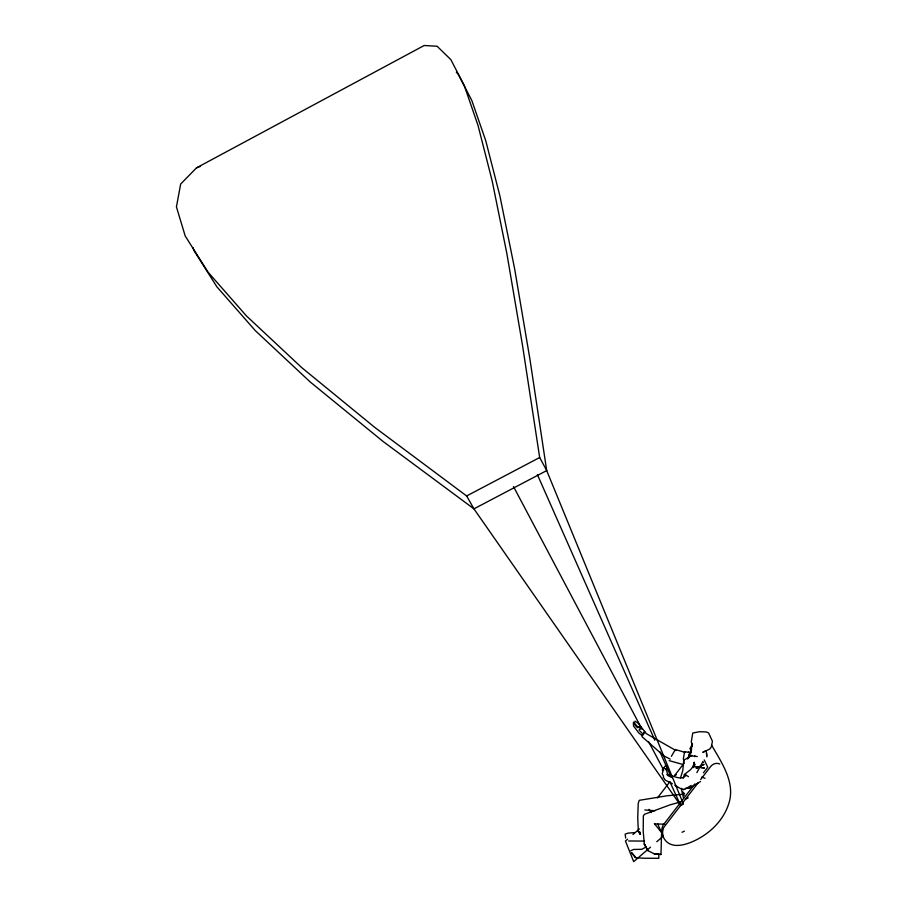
<?xml version="1.0" encoding="UTF-8"?>
<svg xmlns="http://www.w3.org/2000/svg" width="907" height="907" viewBox="0 0 907 907"><rect width="100%" height="100%" fill="white"/><g stroke="black" fill="none" stroke-linecap="round" stroke-linejoin="round"><path stroke-width="1.36" d="M680.579 801.958L670.16 804.815L644.514 814.282L643.346 815.903L643.199 831.107L644.31 843.918L647.836 850.619L654.196 853.782L660.988 854.507L661.52 834.429M690.51 753.638L692.154 744.318L691.281 741.903L692.755 733.026L699.592 731.711L706.202 731.938L708.56 732.901L712.426 741.246L711.371 746.801L709.852 748.989L702.778 752.334L706.236 750.611L706.916 756.869M694.705 756.71L694.864 755.712M691.576 749.012L691.134 751.552L691.338 749.613L689.91 748.808L692.472 743.955L692.018 746.484M693.163 767.651L694.195 762.152L693.027 767.458M665.591 769.703L667.631 767.322L665.421 765.837L662.291 769.794L662.586 770.462L663.777 770.054M688.492 757.424L689.535 753.672L688.22 757.651M663.051 770.939L662.201 773.807L663.493 776.086L663.312 777.787L664.241 778.353C663.901 780.768 670.624 781.959 672.404 783.829M680.545 777.787L682.801 770.576L683.753 760.179L691.905 755.418M683.175 778.331L684.411 774.499L690.646 769.601L693.186 766.302L704.217 768.002L693.186 766.302M693.98 766.608L694.887 764.204L693.9 766.608M634.968 721.133L638.313 723.367L644.605 731.427L644.866 732.04L642.077 734.897L642.882 735.543M671.395 756.336L675.318 749.522L685.125 752.413M696.848 772.605L702.959 761.563L703.299 762.526M643.868 732.584L644.605 731.427M685.216 788.376L689.286 788.228L691.179 785.473L684.66 789.373L682.245 789.43M688.526 758.003L690.749 755.089L687.483 758.989M657.473 797.933L669.797 781.834M682.234 765.576L674.547 775.621L676.35 774.703M694.841 783.965L662.949 825.37A17.789 14.365 -23.8 0 0 662.609 835.438L663.074 836.311L656.77 841.741M703.458 772.775L707.766 767.175L704.183 759.896M698.118 782.82L663.811 827.354A17.823 14.376 -23.8 0 0 662.79 835.041M700.658 779.532L710.782 766.392A6.587 5.374 -25.7 0 1 719.716 763.989M196.502 167.852L180.674 184.03L176.423 206.887L185.209 235.99L208.088 272.225L246.523 315.999L301.804 367.675L374.965 427.56L466.64 495.959L473.942 508.861L680.658 805.484L683.413 804.078L546.706 470.586L539.676 457.513L522.443 344.966L506.832 253.393L492.15 180.799L478.012 125.404L464.248 85.507L450.824 59.601L437.117 46.257L424.17 45.509L196.502 167.852L200.447 166.332M627.587 839.168L625.456 841.016L633.676 861.65L650.478 847.172M632.939 834.542L639.367 828.987M634.571 722.391L633.483 723.14L633.471 725.883L638.8 732.935L641.306 734.908M688.504 776.641L686.157 775.236C680.669 781.539 673.345 774.975 666.838 774.635M689.286 788.228L700.544 781.494M466.64 495.959L539.676 457.513M645.013 847.591L641.714 849.326L633.528 849.451L630.739 850.766M685.465 799.26L688.209 797.82M637.224 727.641L639.934 726.484L641.034 728.264L639.718 727.754L641.181 728.434L638.902 730.09M644.82 809.962L655.013 810.745M683.243 794.237L667.11 795.779L639.208 800.337L638.211 803.534L637.746 817.797L638.324 831.254L640.308 834.247L639.65 831.9L640.308 834.247L638.324 831.254M634.719 832.615L628.018 833.114L625.172 834.168L625.66 838.057M644.48 841.072L628.596 840.982M664.706 824.18L655.035 823.975L654.729 824.554M662.836 768.07L666.26 768.864L667.915 775.61L672.246 777.65M697.268 756.54L690.261 755.724M642.564 733.797L643.959 733.876M654.196 853.782L660.988 854.507M690.068 752.617L684.626 751.608L683.39 758.467L684.093 763.569M688.424 752.028L691.134 752.708M682.948 764.488L669.173 760.633M680.953 788.637L683.742 789.68M701.791 777.038L705.034 778.297M684.411 774.499L686.157 775.236M676.123 750.633L646.328 733.638L644.866 732.04M670.205 759.125L663.924 755.928L642.292 736.915L641.782 735.668M674.797 785.224L679.808 788.194M684.547 793.648L682.608 791.981L684.207 795.348M634.809 856.559L635.75 857.444L631.737 852.614M639.82 730.963L642.088 733.162M456.334 72.277L458.194 74.193L471.821 100.518L485.733 140.63L499.927 196.037L514.552 268.325L529.937 359.217L546.706 470.586L473.942 508.861L383.015 441.414L310.319 382.062L255.264 330.59L216.864 286.782L193.849 250.321L193.021 247.634M631.669 853.158L635.592 857.739L644.367 858.237L658.845 858.294L658.754 854.394M636.499 726.779L633.483 723.14L633.528 722.074L638.392 727.607M654.366 823.556L660.852 831.685M711.507 744.976C721.541 762.583 735.883 782.673 728.661 804.01C723.922 818.59 712.947 830.438 699.785 837.989C689.671 843.839 670.59 851.56 663.471 837.433M649.061 809.361L651.226 812.593M645.943 846.968L647.836 850.619M513.498 486.571L642.043 729.251M648.664 741.756L663.244 769.272M669.865 781.789L680.658 805.484M537.375 474.576L654.797 740.203M659.956 751.869L670.84 776.494M657.62 823.624L663.074 836.311M681.123 788.206L683.595 798.205M706.519 753.264L706.757 755.712M684.377 831.141A40.418 26.586 -40.3 0 1 682.041 832.297M700.419 766.154L696.202 768.444L704.081 764.34L700.419 766.154M645.999 847.059L644.299 843.929L645.999 847.059"/></g></svg>
